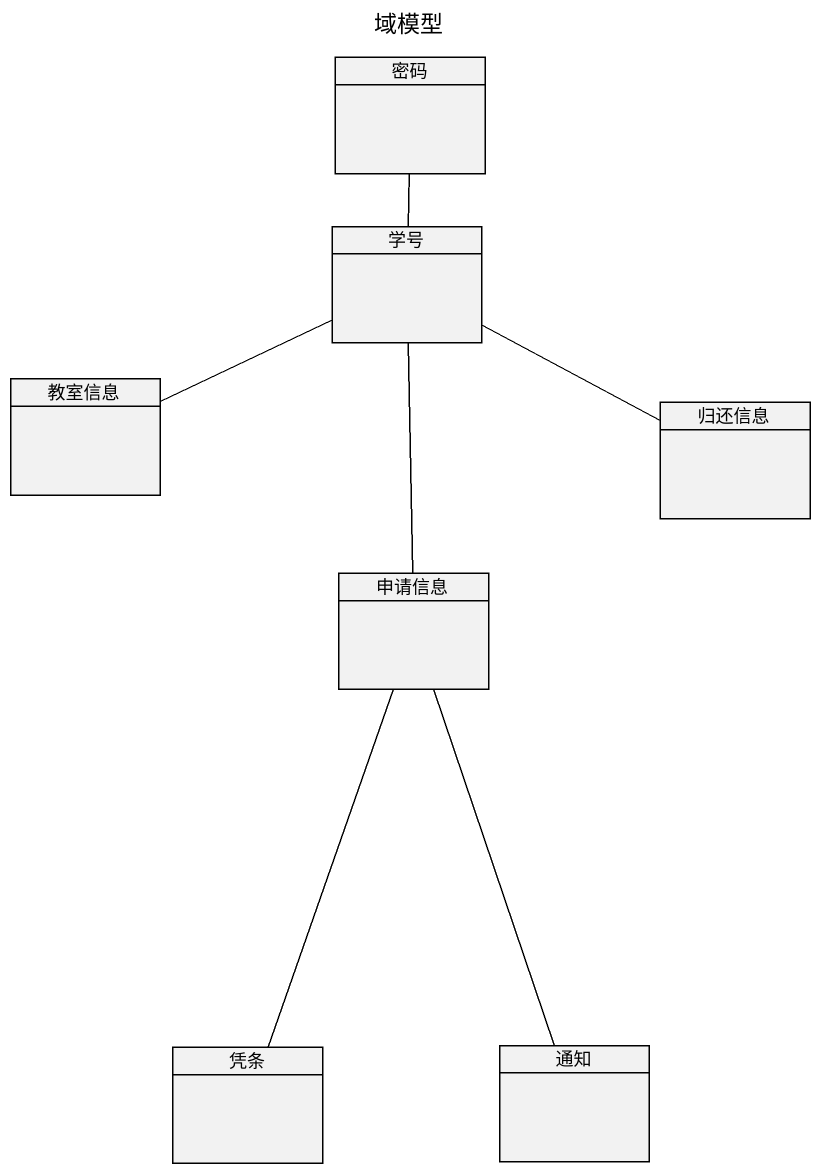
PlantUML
@startuml
title 域模型
hide circle
hide empty members
class 密码
class 学号
class 教室信息
class 归还信息
class 申请信息
class 凭条
class 通知
学号 -up- 密码
学号 -left- 教室信息
学号 -right- 归还信息
学号 -- 申请信息
申请信息 -- 凭条
申请信息 -- 通知
@enduml
